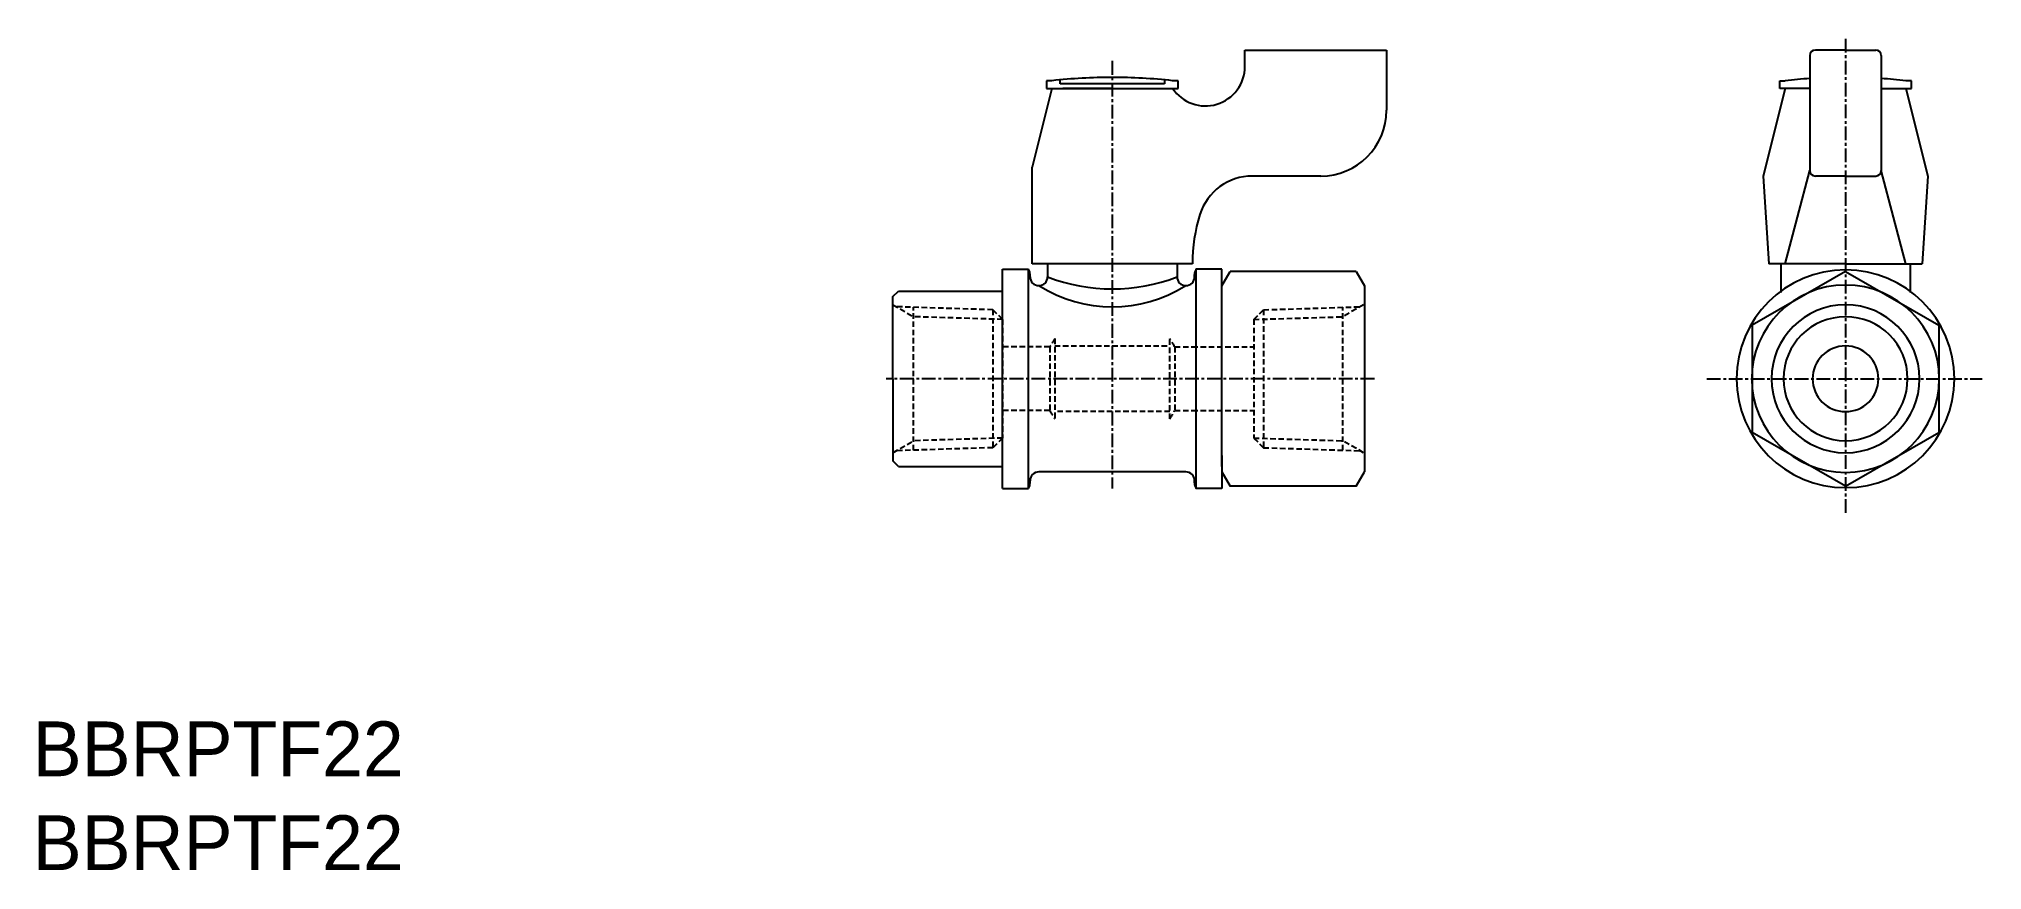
# Model space of a CAD drawing. Extents: x -69 to 108, y 241 to 316.
import ezdxf

# ---------------------------------------------------------------- set-up
doc = ezdxf.new("R2010")
doc.units = 0
doc.linetypes.add('CENTER', pattern=[2, 1.25, -0.25, 0.25, -0.25])
doc.linetypes.add('DASHED', pattern=[0.75, 0.5, -0.25])
doc.layers.get('0').update_dxf_attribs({"linetype": 'CONTINUOUS'})
doc.layers.add('CENTER', color=1, linetype='CENTER')

msp = doc.modelspace()

# ---------------------------------------------------------------- linework, layer by layer
at = {"color": 7, "linetype": 'CONTINUOUS'}
for p, q in [((41.26, 315.42), (54.17, 315.42)), ((41.26, 313.92), (41.26, 315.42)), ((54.17, 315.42), (54.17, 309.92)), ((96.02, 315.42), (93.27, 315.42)), ((96.02, 315.42), (93.7, 315.42)), ((96.02, 315.42), (98.35, 315.42)), ((96.02, 315.42), (98.77, 315.42)), ((92.77, 314.92), (92.77, 304.42)), ((99.27, 314.92), (99.27, 304.42)), ((23.67, 311.92), (21.87, 304.72)), ((23.67, 312.62), (23.17, 312.62)), ((23.17, 312.62), (23.17, 311.92)), ((23.17, 311.92), (24.82, 311.92)), ((23.67, 311.92), (34.67, 311.92)), ((24.42, 312.32), (24.42, 312.7)), ((33.92, 312.32), (24.42, 312.32)), ((29.17, 311.92), (24.67, 311.92)), ((33.52, 311.92), (35.17, 311.92)), ((33.92, 312.7), (33.92, 312.32)), ((35.17, 312.62), (34.67, 312.62)), ((35.17, 311.92), (35.17, 312.62)), ((90.52, 311.92), (88.52, 303.92)), ((90.02, 312.62), (90.52, 312.62)), ((90.02, 311.92), (90.02, 312.62)), ((91.52, 311.92), (90.02, 311.92)), ((92.72, 311.92), (90.52, 311.92)), ((99.32, 311.92), (101.52, 311.92)), ((100.52, 311.92), (102.02, 311.92)), ((102.02, 312.62), (101.52, 312.62)), ((101.52, 311.92), (103.52, 303.92)), ((102.02, 311.92), (102.02, 312.62)), ((21.87, 295.92), (21.87, 304.72)), ((48.17, 303.92), (41.84, 303.92)), ((88.52, 303.92), (89.02, 295.92)), ((90.52, 295.92), (92.77, 304.42)), ((96.02, 303.92), (93.27, 303.92)), ((96.02, 303.92), (98.77, 303.92)), ((101.52, 295.92), (99.27, 304.42)), ((103.52, 303.92), (103.02, 295.92)), ((36.47, 295.92), (21.87, 295.92)), ((23.27, 295.92), (23.27, 294.72)), ((35.07, 295.92), (35.07, 294.72)), ((96.02, 295.92), (89.02, 295.92)), ((90.12, 295.92), (90.12, 293.28)), ((96.02, 295.92), (103.02, 295.92)), ((101.92, 295.92), (101.92, 293.28)), ((19.17, 295.42), (21.53, 295.42)), ((19.17, 275.42), (19.17, 295.42)), ((21.53, 275.42), (21.53, 295.42)), ((21.67, 294.72), (21.67, 294.92)), ((36.67, 294.72), (36.67, 294.92)), ((39.17, 295.42), (36.8, 295.42)), ((36.8, 295.42), (36.8, 275.42)), ((39.17, 277.42), (39.17, 295.42)), ((39.17, 293.91), (39.93, 295.22)), ((51.41, 295.22), (39.93, 295.22)), ((51.41, 295.22), (52.17, 293.91)), ((96.02, 295.22), (87.52, 290.31)), ((96.02, 295.22), (104.52, 290.31)), ((9.17, 292.92), (9.67, 293.42)), ((9.17, 285.42), (9.17, 292.92)), ((9.67, 293.42), (19.17, 293.42)), ((22.47, 293.92), (22.47, 293.92)), ((35.87, 293.92), (35.87, 293.92)), ((52.17, 293.91), (52.17, 276.93)), ((87.52, 290.31), (87.52, 280.53)), ((104.52, 290.31), (104.52, 280.53)), ((9.17, 285.42), (9.17, 277.92)), ((96.02, 275.62), (87.52, 280.53)), ((96.02, 275.62), (104.52, 280.53)), ((39.17, 277.42), (39.17, 278.42)), ((39.17, 277.42), (39.17, 278.42)), ((39.17, 278.42), (39.17, 275.42)), ((9.67, 277.42), (9.17, 277.92)), ((9.67, 277.42), (19.17, 277.42)), ((19.17, 275.42), (19.17, 277.42)), ((35.87, 276.92), (22.47, 276.92)), ((39.17, 276.93), (39.93, 275.62)), ((51.41, 275.62), (52.17, 276.93)), ((19.17, 275.42), (21.53, 275.42)), ((21.67, 275.92), (21.67, 276.12)), ((36.67, 275.92), (36.67, 276.12)), ((39.17, 275.42), (36.8, 275.42)), ((51.41, 275.62), (39.93, 275.62))]:
    msp.add_line(p, q, dxfattribs=at)
at = {"color": 3, "linetype": 'DASHED'}
for p, q in [((9.17, 292.17), (11.05, 291.08)), ((18.28, 291.71), (9.48, 291.99)), ((11.05, 278.9), (11.05, 291.94)), ((19.17, 290.83), (11.05, 291.08)), ((19.17, 290.83), (18.28, 291.71)), ((18.28, 291.71), (18.28, 279.13)), ((19.17, 290.83), (19.17, 280.01)), ((42.07, 290.83), (42.95, 291.71)), ((42.07, 290.83), (50.19, 291.08)), ((42.07, 290.83), (42.07, 280.01)), ((42.95, 291.71), (51.75, 291.99)), ((42.95, 291.71), (42.95, 279.13)), ((52.07, 292.17), (50.19, 291.08)), ((50.19, 278.9), (50.19, 291.94)), ((23.92, 289.08), (23.92, 281.76)), ((34.42, 281.76), (34.42, 289.08)), ((23.46, 288.32), (19.17, 288.32)), ((23.46, 288.32), (23.46, 282.52)), ((23.92, 288.42), (34.42, 288.42)), ((34.87, 288.32), (36.47, 288.32)), ((34.87, 288.32), (34.87, 282.52)), ((36.47, 288.32), (42.07, 288.32)), ((23.46, 282.52), (19.17, 282.52)), ((34.42, 282.42), (23.92, 282.42)), ((34.87, 282.52), (36.47, 282.52)), ((36.47, 282.52), (42.07, 282.52)), ((19.17, 280.01), (11.05, 279.76)), ((19.17, 280.01), (18.28, 279.13)), ((42.07, 280.01), (42.95, 279.13)), ((42.07, 280.01), (50.19, 279.76)), ((9.17, 278.67), (11.05, 279.76)), ((18.28, 279.13), (9.48, 278.85)), ((42.95, 279.13), (51.75, 278.85)), ((52.07, 278.67), (50.19, 279.76))]:
    msp.add_line(p, q, dxfattribs=at)
at = {"color": 7, "linetype": 'CONTINUOUS'}
for centre, radius, start, end in [((93.27, 314.92), 0.5, 90, 180), ((98.77, 314.92), 0.5, 0, 90), ((37.66, 313.92), 3.6, 213.749, 0), ((29.17, 262.35), 50.57, 90, 96.2443), ((29.17, 262.35), 50.57, 83.7557, 90), ((96.02, 262.35), 50.57, 93.685, 96.2443), ((96.02, 262.35), 50.57, 83.7557, 86.315), ((48.17, 309.92), 6, 270, 0), ((41.93, 298.92), 5, 90, 162.5424), ((93.27, 304.42), 0.5, 180, 270), ((98.77, 304.42), 0.5, 270, 0), ((51.47, 295.92), 15, 162.5424, 180), ((20.67, 294.92), 1, 0, 30), ((22.47, 294.72), 0.8, 180, 270), ((22.47, 294.72), 0.8, 270, 0), ((29.17, 310.07), 16.45, 248.9795, 291.0205), ((35.87, 294.72), 0.8, 180, 270), ((35.87, 294.72), 0.8, 270, 0), ((37.67, 294.92), 1, 150, 180), ((96.02, 285.42), 9.93, 90, 270), ((96.02, 285.42), 9.93, 270, 90), ((29.17, 304.53), 12.54, 237.7176, 302.2824), ((96.02, 285.42), 8.55, 90, 270), ((96.02, 285.42), 8.55, 270, 90), ((96.02, 285.42), 5.66, 90, 270), ((96.02, 285.42), 5.66, 270, 90), ((96.02, 285.42), 3, 90, 270), ((96.02, 285.42), 3, 270, 90), ((22.47, 276.12), 0.8, 90, 180), ((35.87, 276.12), 0.8, 0, 90), ((20.67, 275.92), 1, 330, 0), ((37.67, 275.92), 1, 180, 210)]:
    msp.add_arc(centre, radius, start, end, dxfattribs=at)
at = {"color": 3, "linetype": 'CONTINUOUS'}
for start, end in [(90, 270), (270, 90)]:
    msp.add_arc((96.02, 285.42), 6.75, start, end, dxfattribs=at)
at = {"color": 3, "linetype": 'DASHED'}
for start, end in [(145.1161, 153.0556), (26.9444, 34.8839), (206.9444, 214.8839), (325.1161, 333.0556)]:
    msp.add_arc((29.17, 285.42), 6.4, start, end, dxfattribs=at)
at = {"layer": 'CENTER', "color": 1, "linetype": 'CENTER'}
for p, q in [((96.02, 316.44), (96.02, 273.01)), ((29.17, 314.42), (29.17, 275.42)), ((53.06, 285.42), (8.56, 285.42)), ((83.38, 285.42), (108.47, 285.42))]:
    msp.add_line(p, q, dxfattribs=at)

# ---------------------------------------------------------------- texts
at = {"color": 7, "linetype": 'CONTINUOUS'}
for p in [(-69.25, 249.15), (-69.25, 240.58)]:
    msp.add_text('BBRPTF22', height=5, dxfattribs=at).set_placement(p)

doc.saveas('drawing.dxf')
